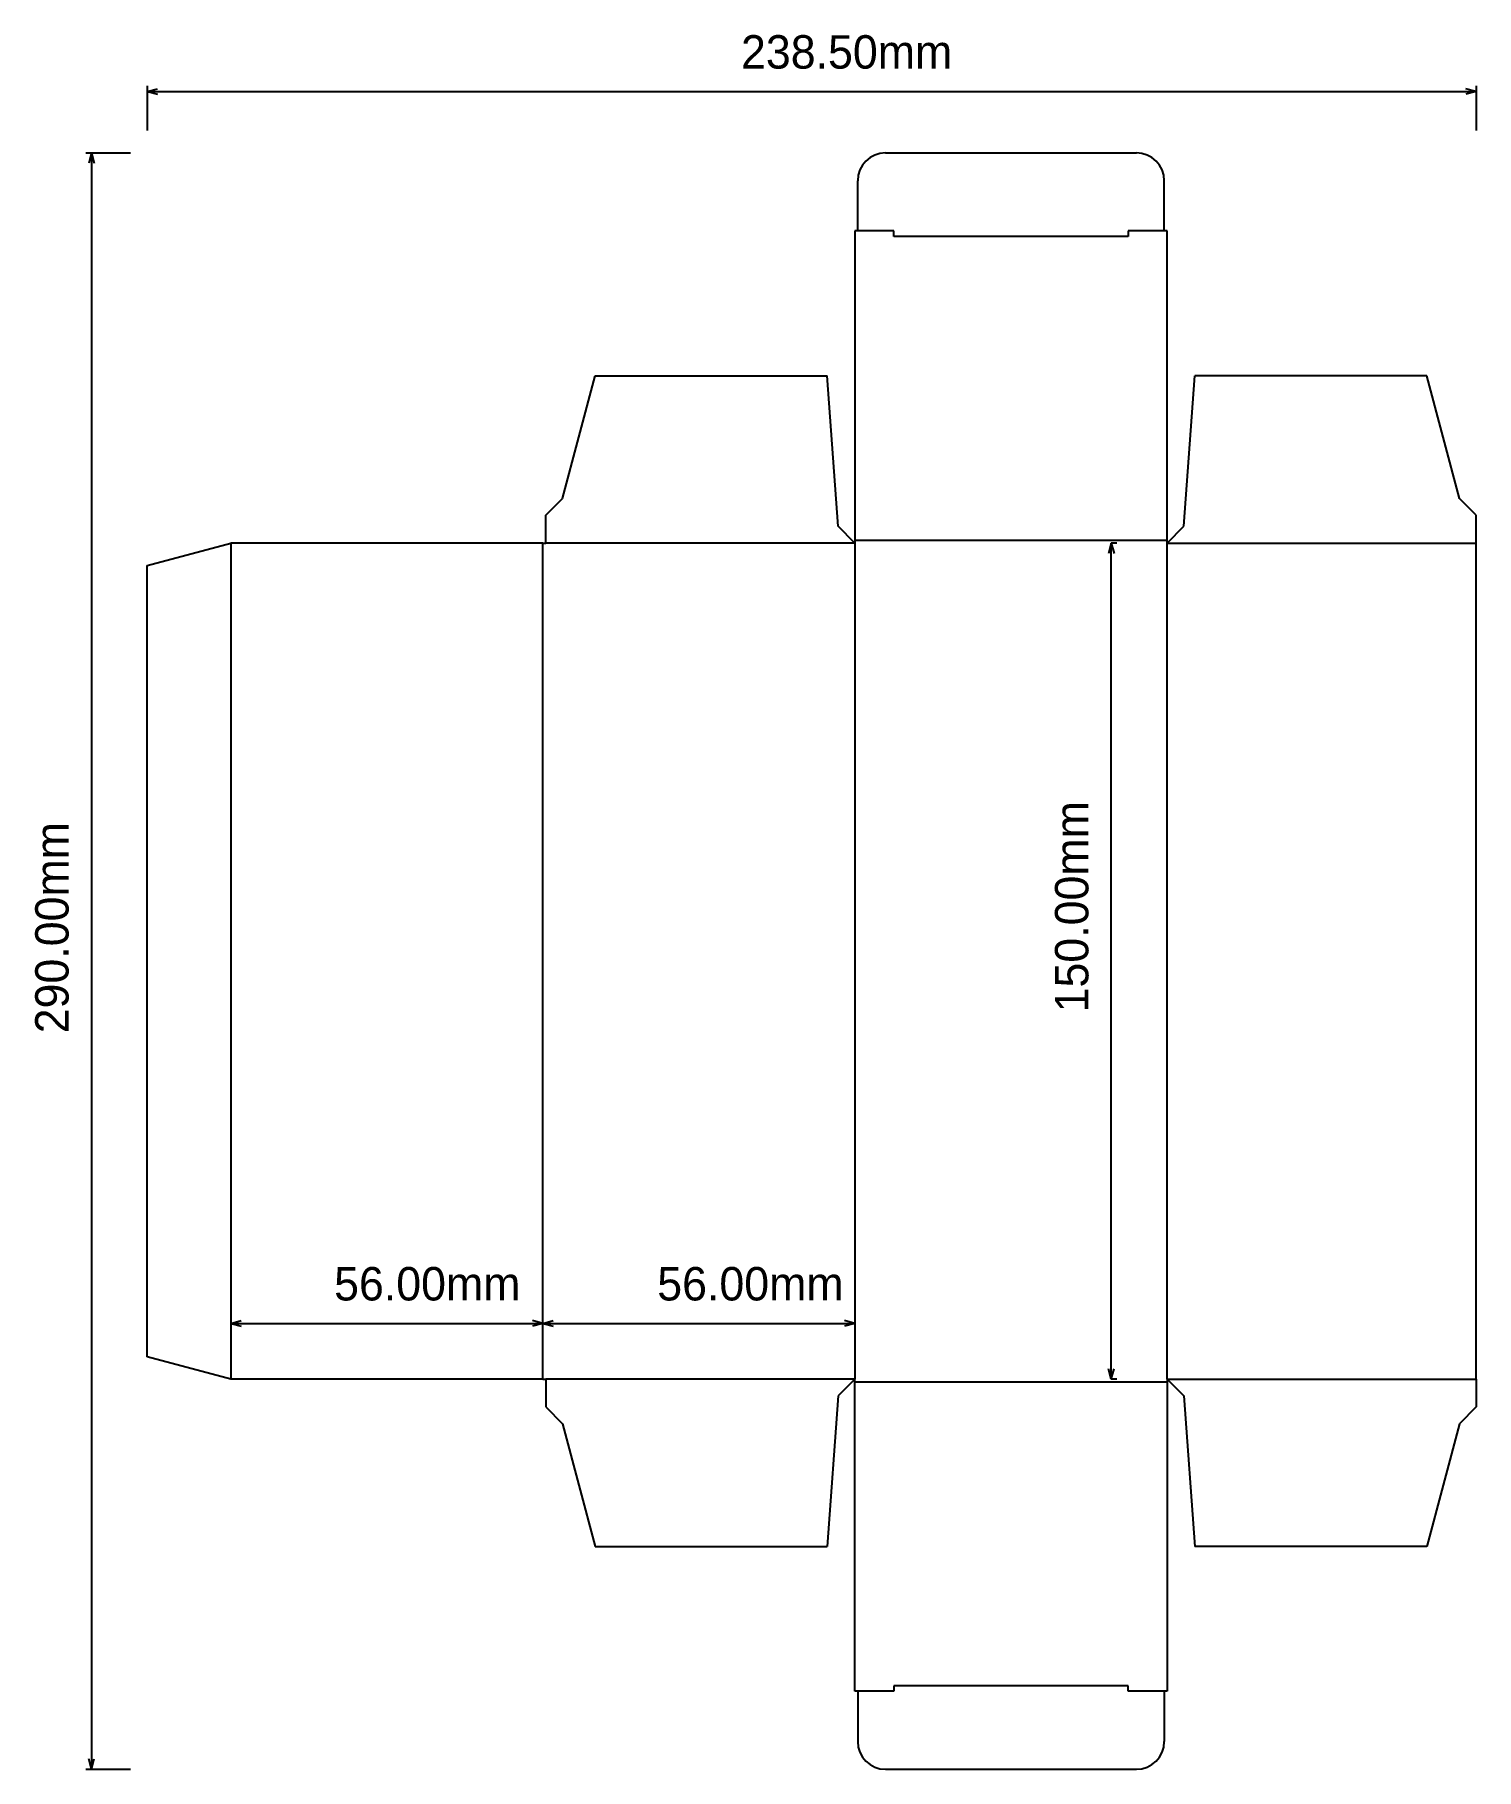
# Model space of a CAD drawing. Extents: x -35 to 224, y -70 to 241.
import ezdxf

# ---------------------------------------------------------------- set-up
doc = ezdxf.new("R2010")
doc.units = 0

msp = doc.modelspace()

# ---------------------------------------------------------------- linework, layer by layer
at = {"layer": 'crease', "color": 3}
for p, q in [((161, 205), (119, 205)), ((0, 150), (0, 0)), ((56, 0), (56, 150)), ((112, 150), (56.5, 150)), ((112, 150.5), (168, 150.5)), ((112, 150), (112, 0)), ((168, 0), (168, 150)), ((168, 150), (223.5, 150)), ((112, 0), (56.5, 0)), ((168, 0), (223.5, 0)), ((112, -0.5), (168, -0.5)), ((161, -55), (119, -55))]:
    msp.add_line(p, q, dxfattribs=at)
at = {"layer": 'cut', "color": 1}
for p, q in [((117.5, 220), (162.5, 220)), ((112.5, 206), (112.5, 215)), ((167.5, 206), (167.5, 215)), ((112, 206), (112, 150)), ((119, 206), (112, 206)), ((119, 205), (119, 206)), ((161, 206), (161, 205)), ((168, 206), (161, 206)), ((168, 150), (168, 206)), ((59.5, 158), (65.39, 180)), ((65.39, 180), (107, 180)), ((109, 153), (107, 180)), ((171, 153), (173, 180)), ((214.61, 180), (173, 180)), ((220.5, 158), (214.61, 180)), ((56.5, 155), (59.5, 158)), ((223.5, 155), (220.5, 158)), ((56.5, 150), (56.5, 155)), ((112, 150), (109, 153)), ((168, 150), (171, 153)), ((223.5, 150), (223.5, 155)), ((-15, 145.98), (0, 150)), ((56, 150), (0, 150)), ((56, 150), (56.5, 150)), ((223.5, 0), (223.5, 150)), ((-15, 4.02), (-15, 145.98)), ((0, 0), (-15, 4.02)), ((56, 0), (0, 0)), ((56, 0), (56.5, 0)), ((56.5, 0), (56.5, -5)), ((112, 0), (109, -3)), ((112, -56), (112, 0)), ((168, 0), (168, -56)), ((168, 0), (171, -3)), ((223.5, 0), (223.5, -5)), ((109, -3), (107, -30)), ((171, -3), (173, -30)), ((56.5, -5), (59.5, -8)), ((223.5, -5), (220.5, -8)), ((59.5, -8), (65.39, -30)), ((220.5, -8), (214.61, -30)), ((65.39, -30), (107, -30)), ((214.61, -30), (173, -30)), ((119, -56), (112, -56)), ((112.5, -56), (112.5, -65)), ((119, -55), (119, -56)), ((161, -56), (161, -55)), ((168, -56), (161, -56)), ((167.5, -56), (167.5, -65)), ((117.5, -70), (162.5, -70))]:
    msp.add_line(p, q, dxfattribs=at)
for centre, start, end in [((117.5, 215), 90, 180), ((162.5, 215), 0, 90), ((117.5, -65), 180, 270), ((162.5, -65), 270, 360)]:
    msp.add_arc(centre, 5, start, end, dxfattribs=at)
at = {"layer": 'dimensions', "color": 255}
for p, q in [((-15, 232), (-15, 224)), ((-15, 231), (-13.13, 231.5)), ((-15, 231), (-13.13, 230.5)), ((-15, 231), (223.5, 231)), ((223.5, 231), (221.63, 231.5)), ((223.5, 231), (221.63, 230.5)), ((223.5, 232), (223.5, 224)), ((-26, 220), (-18, 220)), ((-25, 220), (-25.5, 218.13)), ((-25, 220), (-24.5, 218.13)), ((-25, 220), (-25, -70)), ((158, 150), (157.5, 148.13)), ((159, 150), (158, 150)), ((158, 150), (158.5, 148.13)), ((158, 0), (158, 150)), ((0, 10), (1.87, 10.5)), ((0, 10), (1.87, 9.5)), ((0, 10), (56, 10)), ((56, 10), (54.13, 10.5)), ((56, 10), (54.13, 9.5)), ((56, 10), (57.87, 10.5)), ((56, 10), (57.87, 9.5)), ((56, 10), (112, 10)), ((112, 10), (110.13, 10.5)), ((112, 10), (110.13, 9.5)), ((158, 0), (157.5, 1.87)), ((158, 0), (158.5, 1.87)), ((159, 0), (158, 0)), ((-25, -70), (-25.5, -68.13)), ((-25, -70), (-24.5, -68.13)), ((-26, -70), (-18, -70))]:
    msp.add_line(p, q, dxfattribs=at)

# ---------------------------------------------------------------- texts
for s, p in [('238.50mm', (91.55, 235.11)), ('56.00mm', (18.53, 14.11)), ('56.00mm', (76.52, 14.11))]:
    msp.add_text(s, height=6, dxfattribs=at).set_placement(p)
for s, p in [('150.00mm', (153.89, 65.79)), ('290.00mm', (-29.11, 62.04))]:
    msp.add_text(s, height=6, rotation=90, dxfattribs=at).set_placement(p)

doc.saveas('drawing.dxf')
